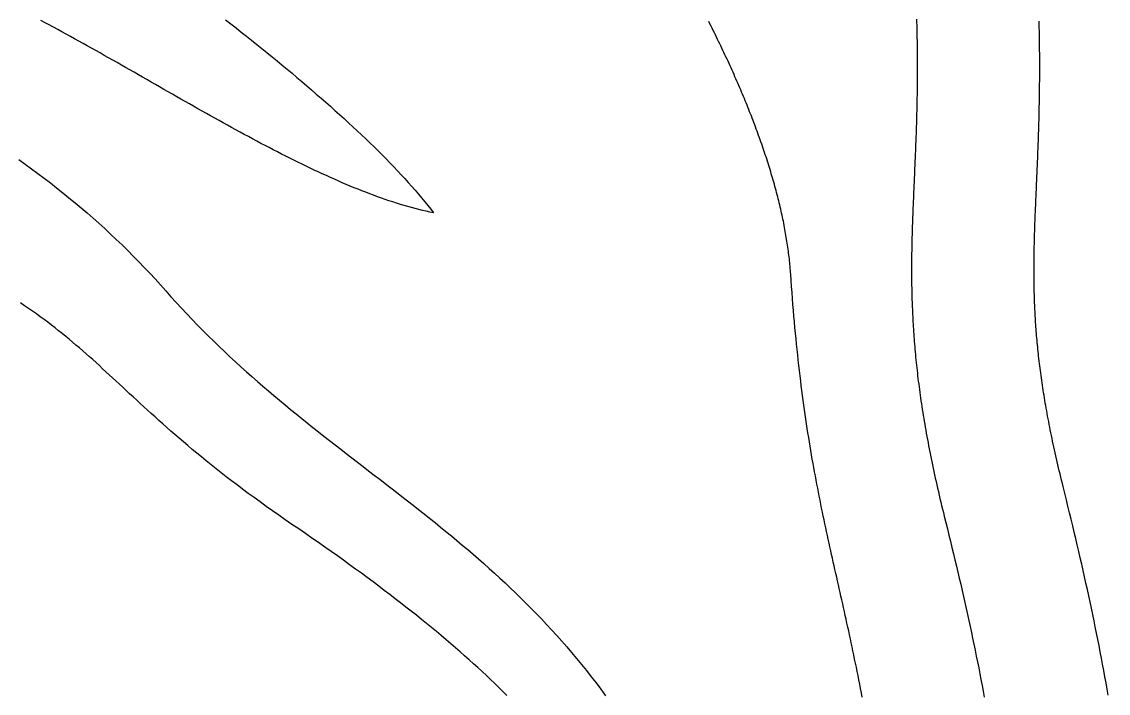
# Model space of a CAD drawing. Extents: x 5 to 105, y 2 to 136.
# Drawn here: x 82.95 to 94.63, y 95.39 to 102.6 of the extents above; entities that cross this region are included whole.
import ezdxf

# ---------------------------------------------------------------- set-up
doc = ezdxf.new("R2010")
doc.units = 0
doc.layers.get('0').update_dxf_attribs({"linetype": 'CONTINUOUS'})

msp = doc.modelspace()

# ---------------------------------------------------------------- linework, layer by layer
at = {"color": 7}
for points in [[(87.3736, 100.545, 0), (87.3347, 100.553, 0), (87.2955, 100.562, 0), (87.2562, 100.571, 0), (87.2167, 100.581, 0), (87.177, 100.591, 0), (87.1371, 100.602, 0), (87.0971, 100.613, 0), (87.0569, 100.625, 0), (87.0165, 100.637, 0), (86.976, 100.65, 0), (86.9353, 100.663, 0), (86.8944, 100.676, 0), (86.8534, 100.69, 0), (86.8123, 100.705, 0), (86.7709, 100.719, 0), (86.7295, 100.735, 0), (86.6878, 100.75, 0), (86.6461, 100.766, 0), (86.6041, 100.782, 0), (86.5621, 100.799, 0), (86.5199, 100.816, 0), (86.4776, 100.833, 0), (86.4351, 100.851, 0), (86.3925, 100.869, 0), (86.3498, 100.888, 0), (86.307, 100.906, 0), (86.264, 100.926, 0), (86.221, 100.945, 0), (86.1778, 100.965, 0), (86.1345, 100.985, 0), (86.091, 101.005, 0), (86.0475, 101.026, 0), (86.0039, 101.046, 0), (85.9601, 101.068, 0), (85.9163, 101.089, 0), (85.8724, 101.111, 0), (85.8283, 101.133, 0), (85.7842, 101.155, 0), (85.74, 101.177, 0), (85.6957, 101.2, 0), (85.6513, 101.223, 0), (85.6068, 101.246, 0), (85.5622, 101.269, 0), (85.5176, 101.292, 0), (85.4729, 101.316, 0), (85.4281, 101.34, 0), (85.3832, 101.364, 0), (85.3383, 101.388, 0), (85.2933, 101.413, 0), (85.2483, 101.437, 0), (85.2032, 101.462, 0), (85.158, 101.487, 0), (85.1128, 101.512, 0), (85.0675, 101.537, 0), (85.0222, 101.562, 0), (84.9768, 101.587, 0), (84.9314, 101.613, 0), (84.8859, 101.638, 0), (84.8404, 101.664, 0), (84.7949, 101.69, 0), (84.7493, 101.715, 0), (84.7037, 101.741, 0), (84.6581, 101.767, 0), (84.6124, 101.793, 0), (84.5667, 101.819, 0), (84.521, 101.845, 0), (84.4753, 101.871, 0), (84.4295, 101.898, 0), (84.3838, 101.924, 0), (84.338, 101.95, 0), (84.2922, 101.976, 0), (84.2465, 102.002, 0), (84.2007, 102.028, 0), (84.1549, 102.055, 0), (84.1091, 102.081, 0), (84.0633, 102.107, 0), (84.0175, 102.133, 0), (83.9718, 102.159, 0), (83.926, 102.185, 0), (83.8803, 102.211, 0), (83.8346, 102.237, 0), (83.7889, 102.263, 0), (83.7432, 102.288, 0), (83.6975, 102.314, 0), (83.6519, 102.339, 0), (83.6063, 102.365, 0), (83.5607, 102.39, 0), (83.5152, 102.415, 0), (83.4697, 102.44, 0), (83.4243, 102.465, 0), (83.3788, 102.49, 0), (83.3335, 102.515, 0), (83.2882, 102.539, 0), (83.2429, 102.564, 0), (83.1977, 102.588, 0), (83.1525, 102.612, 0)], [(85.1379, 102.619, 0), (85.1941, 102.575, 0), (85.2502, 102.531, 0), (85.3062, 102.487, 0), (85.3619, 102.443, 0), (85.4174, 102.399, 0), (85.4727, 102.355, 0), (85.5278, 102.31, 0), (85.5826, 102.266, 0), (85.6372, 102.222, 0), (85.6914, 102.177, 0), (85.7453, 102.133, 0), (85.799, 102.089, 0), (85.8522, 102.044, 0), (85.9051, 102, 0), (85.9577, 101.955, 0), (86.0099, 101.911, 0), (86.0616, 101.867, 0), (86.1129, 101.822, 0), (86.1638, 101.778, 0), (86.2142, 101.734, 0), (86.2642, 101.69, 0), (86.3137, 101.646, 0), (86.3626, 101.602, 0), (86.4111, 101.558, 0), (86.459, 101.514, 0), (86.5063, 101.47, 0), (86.5531, 101.426, 0), (86.5993, 101.383, 0), (86.6449, 101.339, 0), (86.6898, 101.296, 0), (86.7341, 101.253, 0), (86.7778, 101.21, 0), (86.8208, 101.167, 0), (86.8631, 101.124, 0), (86.9047, 101.081, 0), (86.9455, 101.039, 0), (86.9857, 100.997, 0), (87.025, 100.955, 0), (87.0637, 100.913, 0), (87.1015, 100.871, 0), (87.1385, 100.829, 0), (87.1747, 100.788, 0), (87.21, 100.747, 0), (87.2445, 100.706, 0), (87.2781, 100.665, 0), (87.3109, 100.625, 0), (87.3427, 100.585, 0), (87.3736, 100.545, 0)], [(91.2125, 99.8872, 0), (91.2111, 99.9075, 0), (91.2096, 99.9279, 0), (91.2079, 99.9483, 0), (91.2061, 99.9688, 0), (91.2042, 99.9893, 0), (91.2022, 100.01, 0), (91.2001, 100.031, 0), (91.1978, 100.051, 0), (91.1954, 100.072, 0), (91.1929, 100.093, 0), (91.1903, 100.114, 0), (91.1876, 100.135, 0), (91.1848, 100.156, 0), (91.1818, 100.177, 0), (91.1788, 100.198, 0), (91.1756, 100.219, 0), (91.1723, 100.24, 0), (91.1689, 100.261, 0), (91.1654, 100.283, 0), (91.1618, 100.304, 0), (91.158, 100.325, 0), (91.1542, 100.347, 0), (91.1502, 100.368, 0), (91.1462, 100.39, 0), (91.142, 100.411, 0), (91.1377, 100.433, 0), (91.1333, 100.455, 0), (91.1288, 100.476, 0), (91.1242, 100.498, 0), (91.1195, 100.52, 0), (91.1147, 100.542, 0), (91.1098, 100.564, 0), (91.1048, 100.586, 0), (91.0997, 100.608, 0), (91.0945, 100.63, 0), (91.0891, 100.652, 0), (91.0837, 100.674, 0), (91.0782, 100.696, 0), (91.0726, 100.718, 0), (91.0668, 100.74, 0), (91.061, 100.763, 0), (91.0551, 100.785, 0), (91.0491, 100.807, 0), (91.0429, 100.83, 0), (91.0367, 100.852, 0), (91.0304, 100.875, 0), (91.024, 100.897, 0), (91.0175, 100.92, 0), (91.0109, 100.942, 0), (91.0042, 100.965, 0), (90.9974, 100.987, 0), (90.9905, 101.01, 0), (90.9835, 101.033, 0), (90.9764, 101.055, 0), (90.9693, 101.078, 0), (90.962, 101.101, 0), (90.9547, 101.124, 0), (90.9472, 101.147, 0), (90.9397, 101.169, 0), (90.9321, 101.192, 0), (90.9244, 101.215, 0), (90.9166, 101.238, 0), (90.9087, 101.261, 0), (90.9008, 101.284, 0), (90.8927, 101.307, 0), (90.8846, 101.33, 0), (90.8764, 101.353, 0), (90.868, 101.377, 0), (90.8596, 101.4, 0), (90.8512, 101.423, 0), (90.8426, 101.446, 0), (90.834, 101.469, 0), (90.8252, 101.492, 0), (90.8164, 101.516, 0), (90.8075, 101.539, 0), (90.7986, 101.562, 0), (90.7895, 101.586, 0), (90.7804, 101.609, 0), (90.7712, 101.632, 0), (90.7619, 101.656, 0), (90.7525, 101.679, 0), (90.7431, 101.702, 0), (90.7336, 101.726, 0), (90.724, 101.749, 0), (90.7143, 101.773, 0), (90.7046, 101.796, 0), (90.6948, 101.82, 0), (90.6849, 101.843, 0), (90.6749, 101.867, 0), (90.6649, 101.89, 0), (90.6547, 101.914, 0), (90.6446, 101.937, 0), (90.6343, 101.961, 0), (90.624, 101.984, 0), (90.6136, 102.008, 0), (90.6031, 102.031, 0), (90.5926, 102.055, 0), (90.582, 102.079, 0), (90.5713, 102.102, 0), (90.5606, 102.126, 0), (90.5498, 102.149, 0), (90.5389, 102.173, 0), (90.5279, 102.197, 0), (90.5169, 102.22, 0), (90.5059, 102.244, 0), (90.4947, 102.268, 0), (90.4835, 102.291, 0), (90.4723, 102.315, 0), (90.4609, 102.338, 0), (90.4496, 102.362, 0), (90.4381, 102.386, 0), (90.4266, 102.409, 0), (90.415, 102.433, 0), (90.4034, 102.457, 0), (90.3917, 102.48, 0), (90.38, 102.504, 0), (90.3682, 102.528, 0), (90.3563, 102.551, 0), (90.3444, 102.575, 0), (90.3324, 102.599, 0)], [(92.5653, 102.627, 0), (92.5663, 102.593, 0), (92.5672, 102.559, 0), (92.568, 102.525, 0), (92.5687, 102.492, 0), (92.5694, 102.459, 0), (92.57, 102.426, 0), (92.5706, 102.393, 0), (92.571, 102.361, 0), (92.5715, 102.329, 0), (92.5718, 102.297, 0), (92.5721, 102.265, 0), (92.5724, 102.233, 0), (92.5725, 102.202, 0), (92.5727, 102.171, 0), (92.5727, 102.14, 0), (92.5728, 102.109, 0), (92.5727, 102.078, 0), (92.5726, 102.048, 0), (92.5725, 102.018, 0), (92.5723, 101.988, 0), (92.5721, 101.958, 0), (92.5718, 101.928, 0), (92.5715, 101.898, 0), (92.5711, 101.869, 0), (92.5707, 101.84, 0), (92.5703, 101.811, 0), (92.5698, 101.782, 0), (92.5692, 101.753, 0), (92.5687, 101.725, 0), (92.5681, 101.696, 0), (92.5674, 101.668, 0), (92.5668, 101.64, 0), (92.5661, 101.612, 0), (92.5653, 101.584, 0), (92.5646, 101.556, 0), (92.5638, 101.529, 0), (92.563, 101.501, 0), (92.5621, 101.474, 0), (92.5612, 101.447, 0), (92.5603, 101.42, 0), (92.5594, 101.393, 0), (92.5585, 101.366, 0), (92.5575, 101.339, 0), (92.5566, 101.312, 0), (92.5556, 101.286, 0), (92.5545, 101.259, 0), (92.5535, 101.233, 0), (92.5525, 101.207, 0), (92.5514, 101.181, 0), (92.5504, 101.155, 0), (92.5493, 101.129, 0), (92.5482, 101.103, 0), (92.5471, 101.077, 0), (92.546, 101.051, 0), (92.5449, 101.026, 0), (92.5438, 101, 0), (92.5427, 100.974, 0), (92.5416, 100.949, 0), (92.5405, 100.924, 0), (92.5394, 100.898, 0)], [(93.855, 100.84, 0), (93.8561, 100.866, 0), (93.8572, 100.891, 0), (93.8583, 100.917, 0), (93.8595, 100.943, 0), (93.8606, 100.968, 0), (93.8617, 100.994, 0), (93.8628, 101.021, 0), (93.8639, 101.047, 0), (93.865, 101.073, 0), (93.8661, 101.1, 0), (93.8672, 101.126, 0), (93.8683, 101.153, 0), (93.8693, 101.18, 0), (93.8704, 101.207, 0), (93.8714, 101.234, 0), (93.8724, 101.261, 0), (93.8734, 101.289, 0), (93.8744, 101.316, 0), (93.8754, 101.344, 0), (93.8763, 101.372, 0), (93.8772, 101.4, 0), (93.8781, 101.428, 0), (93.879, 101.456, 0), (93.8799, 101.485, 0), (93.8807, 101.513, 0), (93.8815, 101.542, 0), (93.8822, 101.571, 0), (93.883, 101.6, 0), (93.8836, 101.63, 0), (93.8843, 101.659, 0), (93.8849, 101.689, 0), (93.8855, 101.719, 0), (93.8861, 101.749, 0), (93.8866, 101.779, 0), (93.8871, 101.809, 0), (93.8875, 101.84, 0), (93.8879, 101.871, 0), (93.8882, 101.902, 0), (93.8885, 101.933, 0), (93.8887, 101.965, 0), (93.8889, 101.996, 0), (93.8891, 102.028, 0), (93.8892, 102.06, 0), (93.8892, 102.093, 0), (93.8892, 102.125, 0), (93.8891, 102.158, 0), (93.889, 102.191, 0), (93.8888, 102.224, 0), (93.8886, 102.258, 0), (93.8883, 102.291, 0), (93.8879, 102.325, 0), (93.8875, 102.359, 0), (93.887, 102.394, 0), (93.8865, 102.428, 0), (93.8858, 102.463, 0), (93.8851, 102.498, 0), (93.8844, 102.534, 0), (93.8835, 102.57, 0), (93.8826, 102.605, 0)], [(82.9152, 101.119, 0), (82.984, 101.07, 0), (83.0525, 101.02, 0), (83.1206, 100.969, 0), (83.1882, 100.918, 0), (83.2554, 100.867, 0), (83.3222, 100.814, 0), (83.3885, 100.762, 0), (83.4543, 100.708, 0), (83.5197, 100.654, 0), (83.5846, 100.6, 0), (83.649, 100.545, 0), (83.713, 100.489, 0), (83.7764, 100.433, 0), (83.8393, 100.376, 0), (83.9017, 100.318, 0), (83.9635, 100.26, 0), (84.0248, 100.201, 0), (84.0856, 100.142, 0), (84.1458, 100.082, 0), (84.2054, 100.021, 0), (84.2645, 99.9599, 0), (84.3229, 99.898, 0), (84.3808, 99.8354, 0), (84.4381, 99.7723, 0), (84.4947, 99.7085, 0)], [(92.5394, 100.898, 0), (92.5383, 100.873, 0), (92.5372, 100.848, 0), (92.5361, 100.823, 0), (92.535, 100.799, 0), (92.534, 100.774, 0), (92.5329, 100.749, 0), (92.5319, 100.724, 0), (92.5308, 100.7, 0), (92.5298, 100.675, 0), (92.5288, 100.651, 0), (92.5278, 100.626, 0), (92.5268, 100.602, 0), (92.5258, 100.577, 0), (92.5249, 100.552, 0), (92.524, 100.528, 0), (92.5231, 100.504, 0), (92.5222, 100.479, 0), (92.5214, 100.455, 0), (92.5205, 100.43, 0), (92.5197, 100.406, 0), (92.519, 100.381, 0), (92.5182, 100.357, 0), (92.5175, 100.333, 0), (92.5168, 100.308, 0), (92.5162, 100.284, 0), (92.5156, 100.259, 0), (92.515, 100.235, 0), (92.5145, 100.21, 0), (92.514, 100.186, 0), (92.5135, 100.161, 0), (92.5131, 100.137, 0), (92.5127, 100.112, 0), (92.5124, 100.088, 0), (92.5121, 100.063, 0), (92.5119, 100.038, 0), (92.5117, 100.014, 0), (92.5116, 99.9889, 0), (92.5115, 99.9642, 0), (92.5114, 99.9394, 0), (92.5114, 99.9145, 0), (92.5115, 99.8896, 0), (92.5116, 99.8647, 0), (92.5118, 99.8396, 0), (92.5121, 99.8146, 0), (92.5124, 99.7895, 0), (92.5127, 99.7643, 0), (92.5131, 99.739, 0), (92.5136, 99.7137, 0), (92.5142, 99.6883, 0), (92.5148, 99.6629, 0), (92.5155, 99.6374, 0), (92.5162, 99.6118, 0), (92.517, 99.5861, 0), (92.5179, 99.5603, 0), (92.5189, 99.5345, 0), (92.5199, 99.5085, 0), (92.5211, 99.4825, 0), (92.5222, 99.4564, 0), (92.5235, 99.4302, 0), (92.5249, 99.4039, 0), (92.5263, 99.3775, 0), (92.5278, 99.351, 0), (92.5294, 99.3244, 0), (92.5311, 99.2976, 0), (92.5328, 99.2708, 0), (92.5347, 99.2439, 0), (92.5366, 99.2168, 0), (92.5386, 99.1896, 0), (92.5408, 99.1624, 0), (92.543, 99.1349, 0), (92.5453, 99.1074, 0), (92.5477, 99.0797, 0), (92.5502, 99.0519, 0), (92.5527, 99.024, 0), (92.5554, 98.9959, 0), (92.5582, 98.9677, 0), (92.5611, 98.9394, 0), (92.5641, 98.9109, 0), (92.5672, 98.8823, 0), (92.5704, 98.8535, 0), (92.5737, 98.8246, 0), (92.5771, 98.7955, 0), (92.5806, 98.7663, 0), (92.5843, 98.7369, 0), (92.588, 98.7073, 0), (92.5919, 98.6776, 0), (92.5959, 98.6477, 0), (92.5999, 98.6177, 0), (92.6041, 98.5874, 0), (92.6085, 98.5571, 0), (92.6129, 98.5265, 0), (92.6175, 98.4957, 0), (92.6221, 98.4648, 0), (92.627, 98.4337, 0), (92.6319, 98.4024, 0), (92.6369, 98.3709, 0), (92.6421, 98.3392, 0), (92.6474, 98.3073, 0), (92.6529, 98.2753, 0), (92.6584, 98.243, 0), (92.6642, 98.2105, 0), (92.67, 98.1779, 0), (92.676, 98.145, 0), (92.6821, 98.1119, 0), (92.6883, 98.0786, 0), (92.6947, 98.0451, 0), (92.7012, 98.0113, 0), (92.7079, 97.9774, 0), (92.7147, 97.9432, 0), (92.7217, 97.9088, 0), (92.7288, 97.8742, 0), (92.736, 97.8393, 0), (92.7434, 97.8043, 0), (92.7509, 97.7689, 0), (92.7586, 97.7334, 0), (92.7665, 97.6976, 0), (92.7745, 97.6615, 0), (92.7826, 97.6253, 0), (92.7909, 97.5887, 0), (92.7994, 97.5519, 0), (92.808, 97.5149, 0), (92.8168, 97.4776, 0), (92.8257, 97.4401, 0), (92.8348, 97.4023, 0), (92.8441, 97.3642, 0), (92.8535, 97.3259, 0), (92.8631, 97.2873, 0)], [(94.1408, 97.6058, 0), (94.1323, 97.6401, 0), (94.1239, 97.674, 0), (94.1157, 97.7077, 0), (94.1076, 97.7412, 0), (94.0996, 97.7744, 0), (94.0919, 97.8073, 0), (94.0842, 97.84, 0), (94.0767, 97.8725, 0), (94.0693, 97.9047, 0), (94.0621, 97.9367, 0), (94.055, 97.9684, 0), (94.048, 97.9999, 0), (94.0412, 98.0312, 0), (94.0345, 98.0623, 0), (94.0279, 98.0931, 0), (94.0215, 98.1237, 0), (94.0151, 98.1541, 0), (94.009, 98.1843, 0), (94.0029, 98.2143, 0), (93.997, 98.2441, 0), (93.9912, 98.2736, 0), (93.9855, 98.303, 0), (93.9799, 98.3322, 0), (93.9745, 98.3611, 0), (93.9692, 98.3899, 0), (93.964, 98.4185, 0), (93.9589, 98.4469, 0), (93.954, 98.4751, 0), (93.9491, 98.5031, 0), (93.9444, 98.531, 0), (93.9398, 98.5587, 0), (93.9353, 98.5862, 0), (93.9309, 98.6135, 0), (93.9266, 98.6407, 0), (93.9224, 98.6677, 0), (93.9184, 98.6945, 0), (93.9144, 98.7212, 0), (93.9106, 98.7477, 0), (93.9068, 98.7741, 0), (93.9032, 98.8003, 0), (93.8996, 98.8264, 0), (93.8962, 98.8523, 0), (93.8928, 98.8781, 0), (93.8896, 98.9038, 0), (93.8865, 98.9293, 0), (93.8834, 98.9547, 0), (93.8805, 98.98, 0), (93.8776, 99.0051, 0), (93.8748, 99.0301, 0), (93.8722, 99.055, 0), (93.8696, 99.0798, 0), (93.8671, 99.1044, 0), (93.8647, 99.129, 0), (93.8624, 99.1534, 0), (93.8602, 99.1777, 0), (93.858, 99.202, 0), (93.856, 99.2261, 0), (93.854, 99.2501, 0), (93.8521, 99.2741, 0), (93.8503, 99.2979, 0), (93.8486, 99.3217, 0), (93.8469, 99.3453, 0), (93.8454, 99.3689, 0), (93.8439, 99.3924, 0), (93.8424, 99.4159, 0), (93.8411, 99.4392, 0), (93.8398, 99.4625, 0), (93.8386, 99.4857, 0), (93.8375, 99.5089, 0), (93.8364, 99.532, 0), (93.8354, 99.555, 0), (93.8345, 99.578, 0), (93.8337, 99.6009, 0), (93.8329, 99.6238, 0), (93.8321, 99.6466, 0), (93.8315, 99.6694, 0), (93.8309, 99.6921, 0), (93.8303, 99.7148, 0), (93.8299, 99.7375, 0), (93.8294, 99.7601, 0), (93.8291, 99.7827, 0), (93.8288, 99.8053, 0), (93.8285, 99.8279, 0), (93.8283, 99.8504, 0), (93.8282, 99.8729, 0), (93.8281, 99.8954, 0), (93.828, 99.9179, 0), (93.828, 99.9403, 0), (93.8281, 99.9628, 0), (93.8282, 99.9853, 0), (93.8283, 100.008, 0), (93.8285, 100.03, 0), (93.8288, 100.053, 0), (93.829, 100.075, 0), (93.8294, 100.098, 0), (93.8297, 100.12, 0), (93.8301, 100.143, 0), (93.8306, 100.165, 0), (93.831, 100.188, 0), (93.8316, 100.21, 0), (93.8321, 100.233, 0), (93.8327, 100.256, 0), (93.8333, 100.278, 0), (93.834, 100.301, 0), (93.8346, 100.324, 0), (93.8353, 100.346, 0), (93.8361, 100.369, 0), (93.8368, 100.392, 0), (93.8376, 100.415, 0), (93.8384, 100.438, 0), (93.8393, 100.461, 0), (93.8401, 100.484, 0), (93.841, 100.507, 0), (93.8419, 100.531, 0), (93.8428, 100.554, 0), (93.8438, 100.577, 0), (93.8447, 100.601, 0), (93.8457, 100.624, 0), (93.8467, 100.648, 0), (93.8477, 100.672, 0), (93.8487, 100.695, 0), (93.8497, 100.719, 0), (93.8508, 100.743, 0), (93.8518, 100.767, 0), (93.8529, 100.791, 0), (93.8539, 100.816, 0), (93.855, 100.84, 0)], [(91.9806, 95.3447, 0), (91.9718, 95.3916, 0), (91.9629, 95.4382, 0), (91.954, 95.4843, 0), (91.945, 95.5301, 0), (91.9361, 95.5755, 0), (91.9271, 95.6206, 0), (91.918, 95.6654, 0), (91.909, 95.7098, 0), (91.8999, 95.7539, 0), (91.8908, 95.7977, 0), (91.8817, 95.8413, 0), (91.8725, 95.8846, 0), (91.8634, 95.9276, 0), (91.8542, 95.9704, 0), (91.845, 96.0129, 0), (91.8358, 96.0553, 0), (91.8266, 96.0974, 0), (91.8174, 96.1393, 0), (91.8082, 96.1811, 0), (91.7989, 96.2227, 0), (91.7897, 96.2642, 0), (91.7804, 96.3055, 0), (91.7712, 96.3466, 0), (91.762, 96.3877, 0), (91.7527, 96.4287, 0), (91.7435, 96.4696, 0), (91.7343, 96.5104, 0), (91.7251, 96.5512, 0), (91.7159, 96.5919, 0), (91.7067, 96.6325, 0), (91.6975, 96.6732, 0), (91.6883, 96.7138, 0), (91.6792, 96.7545, 0), (91.67, 96.7951, 0), (91.6609, 96.8358, 0), (91.6518, 96.8765, 0), (91.6428, 96.9173, 0), (91.6337, 96.9582, 0), (91.6247, 96.9991, 0), (91.6157, 97.0401, 0), (91.6068, 97.0813, 0), (91.5979, 97.1225, 0), (91.589, 97.1639, 0), (91.5802, 97.2055, 0), (91.5713, 97.2472, 0), (91.5626, 97.289, 0), (91.5538, 97.3311, 0), (91.5452, 97.3733, 0), (91.5365, 97.4158, 0), (91.5279, 97.4585, 0), (91.5194, 97.5014, 0), (91.5109, 97.5446, 0), (91.5024, 97.588, 0), (91.494, 97.6317, 0), (91.4857, 97.6757, 0), (91.4774, 97.72, 0), (91.4692, 97.7646, 0), (91.461, 97.8095, 0), (91.4529, 97.8548, 0), (91.4449, 97.9004, 0), (91.4369, 97.9464, 0), (91.429, 97.9928, 0), (91.4212, 98.0396, 0), (91.4134, 98.0868, 0), (91.4057, 98.1343, 0), (91.3981, 98.1824, 0), (91.3906, 98.2308, 0), (91.3831, 98.2797, 0), (91.3757, 98.3291, 0), (91.3684, 98.379, 0), (91.3612, 98.4294, 0), (91.3541, 98.4802, 0), (91.347, 98.5316, 0), (91.34, 98.5836, 0), (91.3332, 98.636, 0), (91.3264, 98.6891, 0), (91.3197, 98.7427, 0), (91.3131, 98.7969, 0), (91.3066, 98.8517, 0), (91.3002, 98.9071, 0), (91.2939, 98.9631, 0), (91.2877, 99.0198, 0), (91.2816, 99.0771, 0), (91.2756, 99.1351, 0), (91.2697, 99.1937, 0), (91.2639, 99.2531, 0), (91.2583, 99.3131, 0), (91.2527, 99.3739, 0), (91.2473, 99.4354, 0), (91.242, 99.4976, 0), (91.2368, 99.5606, 0), (91.2317, 99.6243, 0), (91.2267, 99.6888, 0), (91.2218, 99.7542, 0), (91.2171, 99.8203, 0), (91.2125, 99.8872, 0)], [(84.4947, 99.7085, 0), (84.5512, 99.6448, 0), (84.6079, 99.5821, 0), (84.6648, 99.5203, 0), (84.7219, 99.4593, 0), (84.7792, 99.3992, 0), (84.8367, 99.34, 0), (84.8944, 99.2815, 0), (84.9522, 99.2238, 0), (85.0103, 99.1668, 0), (85.0685, 99.1106, 0), (85.1268, 99.0551, 0), (85.1853, 99.0002, 0), (85.244, 98.946, 0), (85.3028, 98.8924, 0), (85.3617, 98.8395, 0), (85.4207, 98.7871, 0), (85.4799, 98.7352, 0), (85.5391, 98.6839, 0), (85.5985, 98.6331, 0), (85.6579, 98.5827, 0), (85.7175, 98.5328, 0), (85.7771, 98.4834, 0), (85.8368, 98.4343, 0), (85.8965, 98.3856, 0), (85.9563, 98.3373, 0), (86.0161, 98.2893, 0), (86.076, 98.2416, 0), (86.136, 98.1942, 0), (86.1959, 98.147, 0), (86.2559, 98.1001, 0), (86.3159, 98.0534, 0), (86.3759, 98.0068, 0), (86.4358, 97.9604, 0), (86.4958, 97.9141, 0), (86.5558, 97.868, 0), (86.6157, 97.8219, 0), (86.6756, 97.7759, 0), (86.7355, 97.7299, 0), (86.7953, 97.6839, 0), (86.8551, 97.6379, 0), (86.9148, 97.5918, 0), (86.9745, 97.5457, 0), (87.034, 97.4995, 0), (87.0935, 97.4531, 0), (87.1529, 97.4066, 0), (87.2122, 97.36, 0), (87.2714, 97.3132, 0), (87.3305, 97.2661, 0), (87.3895, 97.2188, 0), (87.4484, 97.1712, 0), (87.5071, 97.1234, 0), (87.5657, 97.0752, 0), (87.6241, 97.0267, 0), (87.6824, 96.9778, 0), (87.7405, 96.9285, 0), (87.7984, 96.8788, 0), (87.8562, 96.8287, 0), (87.9138, 96.7781, 0), (87.9712, 96.727, 0), (88.0284, 96.6754, 0), (88.0854, 96.6232, 0), (88.1422, 96.5705, 0), (88.1988, 96.5172, 0), (88.2551, 96.4633, 0), (88.3113, 96.4087, 0), (88.3671, 96.3535, 0), (88.4228, 96.2976, 0), (88.4781, 96.2409, 0), (88.5332, 96.1836, 0), (88.5881, 96.1254, 0), (88.6426, 96.0665, 0), (88.6969, 96.0068, 0), (88.7509, 95.9462, 0), (88.8046, 95.8848, 0), (88.858, 95.8225, 0), (88.9111, 95.7592, 0), (88.9638, 95.6951, 0), (89.0162, 95.6299, 0), (89.0683, 95.5638, 0), (89.1201, 95.4967, 0), (89.1715, 95.4285, 0), (89.2225, 95.3593, 0)], [(85.8519, 97.1997, 0), (85.7799, 97.249, 0), (85.7096, 97.2977, 0), (85.6409, 97.3458, 0), (85.5738, 97.3934, 0), (85.5082, 97.4404, 0), (85.4442, 97.4869, 0), (85.3816, 97.5328, 0), (85.3205, 97.5782, 0), (85.2608, 97.6231, 0), (85.2024, 97.6675, 0), (85.1454, 97.7115, 0), (85.0896, 97.7549, 0), (85.0351, 97.7978, 0), (84.9818, 97.8403, 0), (84.9296, 97.8823, 0), (84.8786, 97.9238, 0), (84.8286, 97.9649, 0), (84.7797, 98.0056, 0), (84.7318, 98.0458, 0), (84.6848, 98.0856, 0), (84.6388, 98.125, 0), (84.5937, 98.164, 0), (84.5494, 98.2026, 0), (84.5059, 98.2409, 0), (84.4632, 98.2787, 0), (84.4213, 98.3162, 0), (84.38, 98.3533, 0), (84.3393, 98.39, 0), (84.2993, 98.4264, 0), (84.2599, 98.4625, 0), (84.2209, 98.4982, 0), (84.1825, 98.5336, 0), (84.1445, 98.5687, 0), (84.107, 98.6035, 0), (84.0698, 98.638, 0), (84.0329, 98.6723, 0), (83.9963, 98.7062, 0), (83.96, 98.7399, 0), (83.9239, 98.7733, 0), (83.888, 98.8065, 0), (83.8523, 98.8394, 0), (83.8166, 98.8721, 0), (83.781, 98.9045, 0), (83.7454, 98.9367, 0), (83.7098, 98.9688, 0), (83.6741, 99.0006, 0), (83.6383, 99.0322, 0), (83.6024, 99.0637, 0), (83.5663, 99.0949, 0), (83.53, 99.126, 0), (83.4934, 99.157, 0), (83.4566, 99.1878, 0), (83.4194, 99.2184, 0), (83.3818, 99.2489, 0), (83.3438, 99.2793, 0), (83.3054, 99.3096, 0), (83.2665, 99.3397, 0), (83.227, 99.3698, 0), (83.187, 99.3998, 0), (83.1464, 99.4296, 0), (83.1051, 99.4595, 0), (83.0631, 99.4892, 0), (83.0204, 99.5189, 0), (82.9769, 99.5485, 0), (82.9326, 99.5781, 0)], [(94.626, 95.3647, 0), (94.6143, 95.4312, 0), (94.6025, 95.4977, 0), (94.5904, 95.5642, 0), (94.5782, 95.6307, 0), (94.5657, 95.6973, 0), (94.5531, 95.7639, 0), (94.5402, 95.8306, 0), (94.5272, 95.8973, 0), (94.5139, 95.9641, 0), (94.5005, 96.0309, 0), (94.4869, 96.0978, 0), (94.4731, 96.1649, 0), (94.4591, 96.232, 0), (94.4449, 96.2992, 0), (94.4305, 96.3665, 0), (94.416, 96.4339, 0), (94.4012, 96.5015, 0), (94.3863, 96.5692, 0), (94.3712, 96.637, 0), (94.3559, 96.705, 0), (94.3404, 96.7731, 0), (94.3248, 96.8414, 0), (94.3089, 96.9099, 0), (94.2929, 96.9786, 0), (94.2767, 97.0474, 0), (94.2603, 97.1164, 0), (94.2438, 97.1857, 0), (94.227, 97.2551, 0), (94.2101, 97.3248, 0), (94.1931, 97.3947, 0), (94.1758, 97.4648, 0), (94.1584, 97.5352, 0), (94.1408, 97.6058, 0)], [(88.1624, 95.3631, 0), (88.1194, 95.4056, 0), (88.0758, 95.4481, 0), (88.0317, 95.4906, 0), (87.987, 95.5331, 0), (87.9418, 95.5757, 0), (87.896, 95.6183, 0), (87.8496, 95.6609, 0), (87.8027, 95.7036, 0), (87.7551, 95.7464, 0), (87.7069, 95.7892, 0), (87.6581, 95.8321, 0), (87.6087, 95.8751, 0), (87.5586, 95.9182, 0), (87.5078, 95.9614, 0), (87.4564, 96.0047, 0), (87.4044, 96.0481, 0), (87.3516, 96.0917, 0), (87.2981, 96.1354, 0), (87.2439, 96.1793, 0), (87.1891, 96.2233, 0), (87.1334, 96.2675, 0), (87.0771, 96.3118, 0), (87.02, 96.3564, 0), (86.9621, 96.4011, 0), (86.9035, 96.446, 0), (86.844, 96.4912, 0), (86.7838, 96.5366, 0), (86.7228, 96.5822, 0), (86.661, 96.628, 0), (86.5983, 96.6741, 0), (86.5349, 96.7204, 0), (86.4705, 96.767, 0), (86.4054, 96.8139, 0), (86.3393, 96.861, 0), (86.2724, 96.9085, 0), (86.2046, 96.9562, 0), (86.1359, 97.0043, 0), (86.0663, 97.0526, 0), (85.9958, 97.1013, 0), (85.9243, 97.1504, 0), (85.8519, 97.1997, 0)], [(92.8631, 97.2873, 0), (92.88, 97.2195, 0), (92.8968, 97.152, 0), (92.9133, 97.0848, 0), (92.9297, 97.0179, 0), (92.9459, 96.9512, 0), (92.9619, 96.8848, 0), (92.9778, 96.8186, 0), (92.9935, 96.7526, 0), (93.009, 96.6868, 0), (93.0244, 96.6213, 0), (93.0395, 96.556, 0), (93.0545, 96.4909, 0), (93.0693, 96.4259, 0), (93.084, 96.3612, 0), (93.0984, 96.2966, 0), (93.1127, 96.2322, 0), (93.1268, 96.168, 0), (93.1407, 96.1039, 0), (93.1545, 96.0399, 0), (93.168, 95.9761, 0), (93.1814, 95.9124, 0), (93.1946, 95.8489, 0), (93.2076, 95.7854, 0), (93.2204, 95.7221, 0), (93.2331, 95.6589, 0), (93.2455, 95.5957, 0), (93.2578, 95.5326, 0), (93.2699, 95.4697, 0), (93.2817, 95.4067, 0), (93.2934, 95.3439, 0)]]:
    msp.add_polyline3d(points, dxfattribs=at)

doc.saveas('drawing.dxf')
